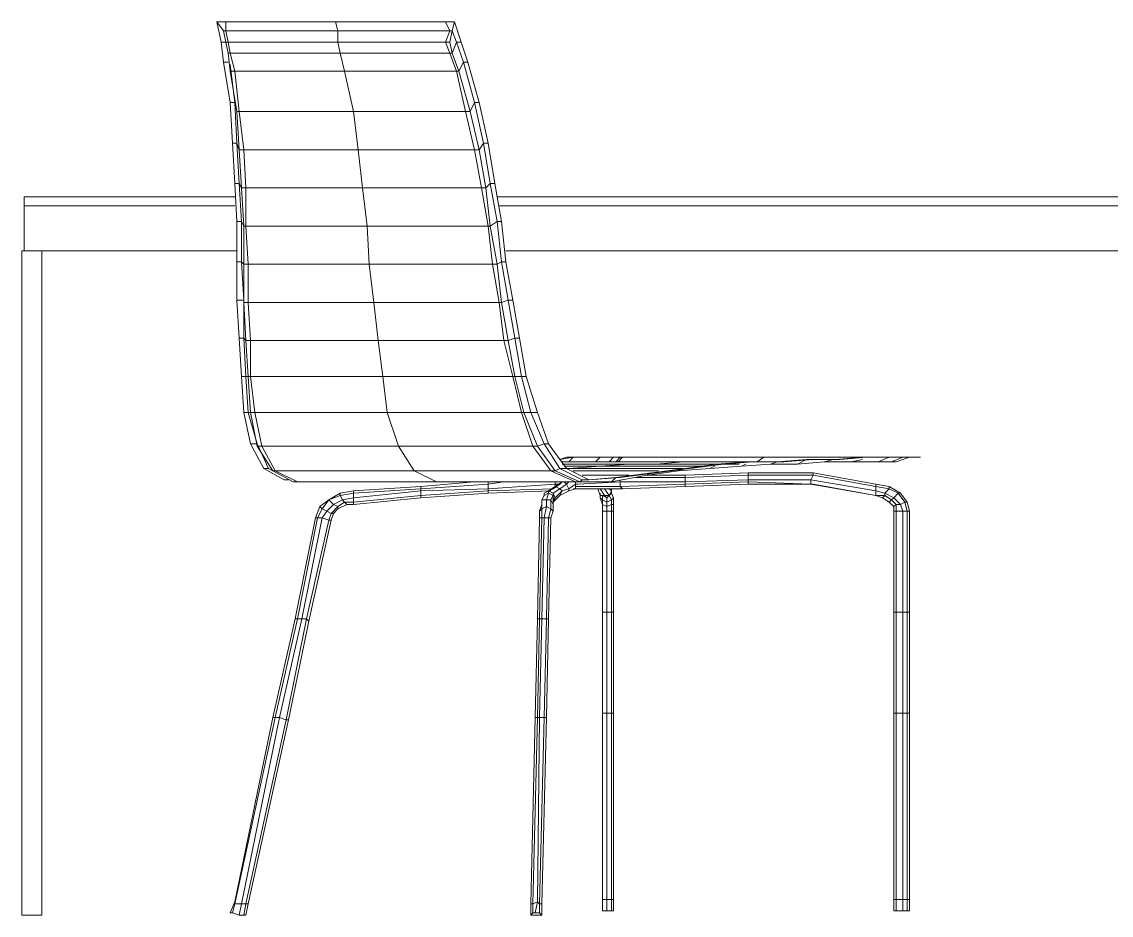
# Model space of a CAD drawing. Header units: inches. Extents: x 4614 to 5518, y -3180 to -2809.
# Drawn here: x 4614.1 to 5066, y -3179.8 to -2809.3 of the extents above; entities that cross this region are included whole.
import ezdxf

# ---------------------------------------------------------------- set-up
doc = ezdxf.new("R2010")
doc.units = ezdxf.units.IN
doc.header["$MEASUREMENT"] = 0

msp = doc.modelspace()

# ---------------------------------------------------------------- linework, layer by layer
at = {"color": 7, "lineweight": 0}
for points in [[(4696.85, -2817.71), (4694.99, -2809.32), (4697.78, -2813.07)], [(4694.99, -2809.32), (4698.71, -2809.32), (4698.71, -2813.07)], [(4698.71, -2809.32), (4744.28, -2809.32), (4745.21, -2813.07)], [(4744.28, -2809.32), (4789.83, -2809.32), (4791.68, -2813.07)], [(4789.83, -2809.32), (4793.54, -2809.32), (4792.61, -2813.07)], [(4793.54, -2809.32), (4796.33, -2817.71), (4794.47, -2817.71)], [(4697.78, -2813.07), (4698.71, -2813.07)], [(4697.78, -2813.07), (4698.71, -2817.71)], [(4698.71, -2813.07), (4745.21, -2813.07)], [(4699.64, -2817.71), (4698.71, -2813.07)], [(4745.21, -2813.07), (4791.68, -2813.07)], [(4745.21, -2817.71), (4745.21, -2813.07)], [(4789.83, -2817.71), (4791.68, -2813.07)], [(4791.68, -2813.07), (4792.61, -2813.07)], [(4791.68, -2817.71), (4792.61, -2813.07)], [(4792.61, -2813.07), (4794.47, -2817.71)], [(4697.78, -2826.1), (4696.85, -2817.71), (4698.71, -2817.71)], [(4700.57, -2822.36), (4699.64, -2822.36), (4698.71, -2817.71)], [(4698.71, -2817.71), (4699.64, -2817.71)], [(4700.57, -2822.36), (4699.64, -2817.71)], [(4699.64, -2817.71), (4745.21, -2817.71)], [(4745.21, -2817.71), (4746.14, -2822.36), (4700.57, -2822.36)], [(4745.21, -2817.71), (4789.83, -2817.71), (4791.68, -2822.36)], [(4791.68, -2817.71), (4789.83, -2817.71)], [(4791.68, -2817.71), (4792.61, -2822.36), (4791.68, -2822.36)], [(4792.61, -2822.36), (4794.47, -2817.71)], [(4794.47, -2817.71), (4797.28, -2826.1)], [(4796.33, -2817.71), (4799.14, -2826.1), (4797.28, -2826.1)], [(4702.42, -2829.82), (4700.57, -2829.82), (4699.64, -2822.36)], [(4702.42, -2829.82), (4700.57, -2822.36)], [(4746.14, -2822.36), (4791.68, -2822.36)], [(4748, -2829.82), (4746.14, -2822.36)], [(4794.47, -2829.82), (4791.68, -2822.36)], [(4795.4, -2829.82), (4792.61, -2822.36)], [(4700.57, -2842.85), (4697.78, -2826.1), (4699.64, -2826.1)], [(4700.57, -2827.03), (4702.42, -2842.85), (4700.57, -2842.85)], [(4795.4, -2829.82), (4797.28, -2826.1)], [(4797.28, -2826.1), (4801.93, -2842.85)], [(4799.14, -2826.1), (4803.79, -2842.85), (4801.93, -2842.85)], [(4704.28, -2846.56), (4703.35, -2846.56), (4700.57, -2829.82)], [(4704.28, -2846.56), (4702.42, -2829.82)], [(4702.42, -2829.82), (4748, -2829.82)], [(4748, -2829.82), (4794.47, -2829.82)], [(4751.71, -2846.56), (4748, -2829.82)], [(4798.21, -2846.56), (4794.47, -2829.82)], [(4794.47, -2829.82), (4795.4, -2829.82)], [(4795.4, -2829.82), (4800.07, -2846.56), (4798.21, -2846.56)], [(4700.57, -2842.85), (4701.49, -2859.6)], [(4703.35, -2859.6), (4702.42, -2842.85)], [(4702.42, -2842.85), (4703.35, -2846.56)], [(4706.14, -2862.38), (4704.28, -2862.38), (4703.35, -2846.56)], [(4706.14, -2862.38), (4704.28, -2846.56)], [(4751.71, -2846.56), (4704.28, -2846.56)], [(4751.71, -2846.56), (4753.57, -2862.38), (4706.14, -2862.38)], [(4751.71, -2846.56), (4798.21, -2846.56)], [(4801.93, -2862.38), (4798.21, -2846.56)], [(4800.07, -2846.56), (4801.93, -2842.85)], [(4800.07, -2846.56), (4803.79, -2862.38), (4801.93, -2862.38)], [(4801.93, -2842.85), (4805.64, -2859.6)], [(4803.79, -2842.85), (4807.5, -2859.6), (4805.64, -2859.6)], [(4702.42, -2876.34), (4701.49, -2859.6), (4703.35, -2859.6)], [(4704.28, -2876.34), (4703.35, -2859.6)], [(4703.35, -2859.6), (4704.28, -2862.38)], [(4803.79, -2862.38), (4805.64, -2859.6)], [(4805.64, -2859.6), (4808.43, -2876.34)], [(4807.5, -2859.6), (4810.29, -2876.34), (4808.43, -2876.34)], [(4707.07, -2878.2), (4705.21, -2878.2), (4704.28, -2862.38)], [(4707.07, -2878.2), (4706.14, -2862.38)], [(4753.57, -2862.38), (4801.93, -2862.38)], [(4755.43, -2878.2), (4753.57, -2862.38)], [(4804.72, -2878.2), (4801.93, -2862.38)], [(4803.79, -2862.38), (4806.57, -2878.2), (4804.72, -2878.2)], [(4703.35, -2892.16), (4702.42, -2876.34), (4704.28, -2876.34)], [(4705.21, -2892.16), (4704.28, -2876.34)], [(4704.28, -2876.34), (4705.21, -2878.2)], [(4706.14, -2894.02), (4705.21, -2878.2)], [(4707.07, -2894.02), (4707.07, -2878.2)], [(4755.43, -2878.2), (4757.29, -2894.02), (4707.07, -2894.02)], [(4755.43, -2878.2), (4707.07, -2878.2)], [(4755.43, -2878.2), (4804.72, -2878.2)], [(4807.5, -2894.02), (4804.72, -2878.2)], [(4806.57, -2878.2), (4808.43, -2876.34)], [(4806.57, -2878.2), (4808.43, -2894.02), (4807.5, -2894.02)], [(4808.43, -2876.34), (4811.22, -2892.16)], [(4810.29, -2876.34), (4813.08, -2892.16), (4811.22, -2892.16)], [(4702.42, -2881.92), (4615.02, -2881.92)], [(4615.02, -2881.92), (4615.02, -2885.66)], [(4615.02, -2885.66), (4615.02, -2881.92), (4702.42, -2881.92)], [(5334.7, -2881.92), (4811.22, -2881.92)], [(5334.7, -2881.92), (4811.22, -2881.92)], [(5334.7, -2881.92), (5334.7, -2885.66), (4812.15, -2885.66)], [(4615.02, -2885.66), (4702.42, -2885.66)], [(4615.02, -2885.66), (4702.42, -2885.66)], [(4615.02, -2885.66), (4615.02, -2904.27)], [(4615.02, -2904.27), (4615.02, -2885.66), (4702.42, -2885.66)], [(4702.42, -2885.66), (4615.02, -2885.66)], [(4812.15, -2885.66), (5334.7, -2885.66)], [(5334.7, -2885.66), (4812.15, -2885.66)], [(5334.7, -2885.66), (4812.15, -2885.66)], [(5334.7, -2885.66), (5334.7, -2904.27), (4814.93, -2904.27)], [(4703.35, -2908.91), (4703.35, -2892.16), (4705.21, -2892.16)], [(4705.21, -2908.91), (4705.21, -2892.16)], [(4706.14, -2894.02), (4705.21, -2892.16)], [(4706.14, -2894.02), (4707.07, -2894.02)], [(4706.14, -2909.84), (4706.14, -2894.02)], [(4708, -2909.84), (4707.07, -2894.02)], [(4757.29, -2894.02), (4807.5, -2894.02)], [(4758.21, -2909.84), (4757.29, -2894.02)], [(4809.36, -2909.84), (4807.5, -2894.02)], [(4808.43, -2894.02), (4811.22, -2892.16)], [(4808.43, -2894.02), (4811.22, -2909.84), (4809.36, -2909.84)], [(4811.22, -2892.16), (4813.08, -2908.91)], [(4813.08, -2892.16), (4814.93, -2908.91), (4813.08, -2908.91)], [(4622.45, -2904.27), (4614.09, -2904.27)], [(4614.09, -2904.27), (4614.09, -3179.76)], [(4622.45, -2904.27), (4622.45, -3179.76), (4614.09, -3179.76)], [(4614.09, -3179.76), (4614.09, -2904.27), (4622.45, -2904.27)], [(4615.02, -2904.27), (4703.35, -2904.27)], [(4615.02, -2904.27), (4703.35, -2904.27)], [(4622.45, -3179.76), (4622.45, -2904.27)], [(4814.93, -2904.27), (5334.7, -2904.27)], [(4703.35, -2924.73), (4703.35, -2908.91), (4705.21, -2908.91)], [(4706.14, -2924.73), (4705.21, -2908.91)], [(4706.14, -2909.84), (4705.21, -2908.91)], [(4706.14, -2909.84), (4708, -2909.84)], [(4706.14, -2925.66), (4706.14, -2909.84)], [(4708, -2925.66), (4708, -2909.84)], [(4758.21, -2909.84), (4708, -2909.84)], [(4758.21, -2909.84), (4809.36, -2909.84)], [(4760.07, -2925.66), (4758.21, -2909.84)], [(4812.15, -2925.66), (4809.36, -2909.84)], [(4811.22, -2909.84), (4813.08, -2908.91)], [(4811.22, -2909.84), (4813.08, -2925.66), (4812.15, -2925.66)], [(4813.08, -2908.91), (4815.86, -2924.73)], [(4814.93, -2908.91), (4817.72, -2924.73), (4815.86, -2924.73)], [(4704.28, -2940.55), (4703.35, -2924.73), (4706.14, -2924.73)], [(4706.14, -2940.55), (4706.14, -2924.73)], [(4706.14, -2925.66), (4706.14, -2924.73)], [(4706.14, -2925.66), (4708, -2925.66)], [(4707.07, -2941.48), (4706.14, -2925.66)], [(4708, -2925.66), (4760.07, -2925.66), (4761.93, -2941.48)], [(4708.93, -2941.48), (4708, -2925.66)], [(4760.07, -2925.66), (4812.15, -2925.66)], [(4814, -2941.48), (4812.15, -2925.66)], [(4813.08, -2925.66), (4815.86, -2924.73)], [(4815.86, -2941.48), (4813.08, -2925.66)], [(4815.86, -2924.73), (4818.65, -2940.55)], [(4817.72, -2924.73), (4820.51, -2940.55), (4818.65, -2940.55)], [(4705.21, -2956.37), (4704.28, -2940.55), (4706.14, -2940.55)], [(4707.07, -2956.37), (4706.14, -2940.55)], [(4707.07, -2941.48), (4706.14, -2940.55)], [(4708, -2956.37), (4707.07, -2941.48), (4708.93, -2941.48)], [(4708.93, -2941.48), (4761.93, -2941.48)], [(4708.93, -2956.37), (4708.93, -2941.48)], [(4763.79, -2956.37), (4761.93, -2941.48)], [(4814, -2941.48), (4761.93, -2941.48)], [(4814, -2941.48), (4815.86, -2941.48)], [(4817.72, -2956.37), (4814, -2941.48)], [(4815.86, -2941.48), (4818.65, -2940.55)], [(4818.65, -2956.37), (4815.86, -2941.48)], [(4818.65, -2940.55), (4821.44, -2956.37)], [(4820.51, -2940.55), (4823.29, -2956.37), (4821.44, -2956.37)], [(4706.14, -2971.26), (4705.21, -2956.37), (4707.07, -2956.37)], [(4708, -2971.26), (4707.07, -2956.37)], [(4707.07, -2956.37), (4708, -2956.37)], [(4708.93, -2971.26), (4708, -2956.37), (4708.93, -2956.37)], [(4708.93, -2956.37), (4763.79, -2956.37)], [(4710.78, -2971.26), (4708.93, -2956.37)], [(4765.65, -2971.26), (4763.79, -2956.37)], [(4817.72, -2956.37), (4763.79, -2956.37)], [(4817.72, -2956.37), (4818.65, -2956.37)], [(4821.44, -2971.26), (4817.72, -2956.37)], [(4822.37, -2971.26), (4818.65, -2956.37)], [(4818.65, -2956.37), (4821.44, -2956.37)], [(4821.44, -2956.37), (4825.18, -2971.26)], [(4823.29, -2956.37), (4827.97, -2971.26), (4825.18, -2971.26)], [(4708.93, -2984.29), (4706.14, -2971.26), (4708, -2971.26)], [(4708, -2971.26), (4711.74, -2984.29), (4708.93, -2984.29)], [(4708, -2971.26), (4708.93, -2971.26)], [(4711.74, -2985.22), (4708.93, -2971.26), (4710.78, -2971.26)], [(4770.32, -2985.22), (4713.6, -2985.22), (4710.78, -2971.26)], [(4710.78, -2971.26), (4765.65, -2971.26)], [(4770.32, -2985.22), (4765.65, -2971.26)], [(4821.44, -2971.26), (4765.65, -2971.26)], [(4821.44, -2971.26), (4822.37, -2971.26)], [(4826.11, -2985.22), (4821.44, -2971.26)], [(4827.97, -2985.22), (4822.37, -2971.26)], [(4822.37, -2971.26), (4825.18, -2971.26)], [(4825.18, -2971.26), (4830.75, -2984.29)], [(4827.97, -2971.26), (4832.61, -2984.29), (4830.75, -2984.29)], [(4708.93, -2984.29), (4714.53, -2994.54)], [(4711.74, -2984.29), (4716.39, -2994.54), (4714.53, -2994.54)], [(4711.74, -2984.29), (4711.74, -2985.22)], [(4711.74, -2985.22), (4718.24, -2995.47)], [(4711.74, -2985.22), (4713.6, -2985.22)], [(4776.82, -2995.47), (4719.17, -2995.47), (4713.6, -2985.22)], [(4776.82, -2995.47), (4770.32, -2985.22)], [(4826.11, -2985.22), (4770.32, -2985.22)], [(4826.11, -2985.22), (4827.97, -2985.22)], [(4833.54, -2995.47), (4826.11, -2985.22)], [(4827.97, -2985.22), (4830.75, -2984.29)], [(4835.4, -2995.47), (4827.97, -2985.22)], [(4830.75, -2984.29), (4837.26, -2994.54)], [(4832.61, -2984.29), (4840.04, -2994.54), (4837.26, -2994.54)], [(4840.04, -2989.9), (4837.26, -2990.83)], [(4842.83, -2989.9), (4837.26, -2990.83)], [(4851.19, -2989.9), (4840.04, -2989.9)], [(4842.83, -2989.9), (4840.04, -2989.9)], [(4840.97, -2991.75), (4842.83, -2989.9)], [(4854, -2989.9), (4842.83, -2989.9)], [(4854, -2989.9), (4851.19, -2989.9)], [(4854, -2989.9), (4851.19, -2989.9)], [(4852.12, -2991.75), (4854, -2989.9)], [(4859.58, -2989.9), (4854, -2989.9)], [(4859.58, -2989.9), (4854, -2989.9)], [(4862.36, -2989.9), (4860.51, -2991.75), (4857.72, -2991.75)], [(4857.72, -2991.75), (4859.58, -2989.9)], [(4862.36, -2989.9), (4859.58, -2989.9)], [(4862.36, -2989.9), (4859.58, -2989.9)], [(4863.29, -2989.9), (4861.44, -2991.75), (4860.51, -2991.75)], [(4921.87, -2989.9), (4919.08, -2991.75), (4861.44, -2991.75)], [(4863.29, -2989.9), (4862.36, -2989.9)], [(4863.29, -2989.9), (4862.36, -2989.9)], [(4921.87, -2989.9), (4863.29, -2989.9)], [(4921.87, -2989.9), (4863.29, -2989.9)], [(4980.45, -2989.9), (4921.87, -2989.9)], [(4980.45, -2989.9), (4921.87, -2989.9)], [(4939.55, -2990.83), (4927.44, -2991.75)], [(4939.55, -2990.83), (4942.33, -2990.83), (4930.23, -2991.75)], [(4935.8, -2992.68), (4939.55, -2990.83)], [(4951.62, -2990.83), (4939.55, -2990.83)], [(4951.62, -2990.83), (4953.48, -2990.83), (4942.33, -2990.83)], [(4946.98, -2991.75), (4950.69, -2990.83)], [(4962.77, -2989.9), (4951.62, -2990.83)], [(4962.77, -2989.9), (4964.63, -2989.9), (4953.48, -2990.83)], [(4958.13, -2991.75), (4962.77, -2990.83)], [(4962.77, -2989.9), (4973.95, -2989.9), (4969.3, -2991.75)], [(4973.95, -2989.9), (4975.8, -2989.9), (4964.63, -2989.9)], [(4975.8, -2989.9), (4979.52, -2989.9), (4974.87, -2991.75)], [(4979.52, -2989.9), (4981.38, -2989.9), (4975.8, -2989.9)], [(4976.73, -2991.75), (4982.31, -2989.9)], [(4982.31, -2989.9), (4979.52, -2989.9)], [(4986.95, -2989.9), (4982.31, -2989.9), (4980.45, -2989.9)], [(4982.31, -2989.9), (4980.45, -2989.9)], [(4982.31, -2989.9), (4986.95, -2989.9), (4981.38, -2989.9)], [(4986.95, -2989.9), (4983.23, -2989.9), (4982.31, -2989.9)], [(4982.31, -2989.9), (4983.23, -2989.9)], [(4983.23, -2989.9), (4982.31, -2989.9)], [(4714.53, -2994.54), (4722.89, -2999.19)], [(4716.39, -2994.54), (4718.24, -2995.47)], [(4728.46, -3000.11), (4726.6, -3000.11), (4718.24, -2995.47)], [(4718.24, -2995.47), (4719.17, -2995.47)], [(4728.46, -3000.11), (4719.17, -2995.47)], [(4776.82, -2995.47), (4786.11, -3000.11), (4728.46, -3000.11)], [(4776.82, -2995.47), (4833.54, -2995.47), (4843.76, -3000.11)], [(4833.54, -2995.47), (4835.4, -2995.47)], [(4835.4, -2995.47), (4837.26, -2994.54)], [(4835.4, -2995.47), (4845.62, -3000.11), (4843.76, -3000.11)], [(4837.26, -2994.54), (4846.54, -2999.19)], [(4838.18, -2991.75), (4842.83, -2991.75), (4899.55, -2991.75)], [(4888.4, -2991.75), (4838.18, -2991.75)], [(4840.97, -2991.75), (4838.18, -2991.75)], [(4877.23, -2992.68), (4838.18, -2992.68)], [(4877.23, -2992.68), (4866.08, -2992.68), (4839.11, -2992.68)], [(4839.11, -2993.61), (4854, -2993.61)], [(4840.97, -2994.54), (4840.04, -2994.54), (4840.97, -2994.54), (4840.97, -2994.54)], [(4840.04, -2994.54), (4849.33, -2999.19), (4846.54, -2999.19)], [(4852.12, -2991.75), (4840.97, -2991.75)], [(4842.83, -2991.75), (4840.97, -2991.75)], [(4840.97, -2994.54), (4854, -2993.61)], [(4888.4, -2994.54), (4840.97, -2994.54)], [(4842.83, -2991.75), (4854, -2991.75), (4910.72, -2991.75)], [(4878.16, -2995.47), (4842.83, -2995.47)], [(4854, -2991.75), (4852.12, -2991.75)], [(4859.58, -2991.75), (4854, -2991.75), (4852.12, -2991.75)], [(4916.3, -2991.75), (4859.58, -2991.75), (4854, -2991.75)], [(4916.3, -2991.75), (4910.72, -2991.75), (4854, -2991.75)], [(4854, -2993.61), (4866.08, -2992.68)], [(4897.69, -2993.61), (4854, -2993.61)], [(4860.51, -2991.75), (4857.72, -2991.75), (4859.58, -2991.75)], [(4857.72, -2991.75), (4859.58, -2991.75)], [(4860.51, -2991.75), (4861.44, -2991.75), (4859.58, -2991.75)], [(4919.08, -2991.75), (4861.44, -2991.75), (4859.58, -2991.75)], [(4919.08, -2991.75), (4916.3, -2991.75), (4859.58, -2991.75)], [(4906.05, -2992.68), (4866.08, -2992.68)], [(4873.51, -2997.33), (4886.54, -2995.47)], [(4889.33, -2994.54), (4875.37, -2996.4)], [(4877.23, -2992.68), (4888.4, -2991.75)], [(4877.23, -2992.68), (4911.65, -2992.68)], [(4889.33, -2994.54), (4891.19, -2994.54), (4877.23, -2996.4)], [(4886.54, -2995.47), (4888.4, -2994.54)], [(4886.54, -2995.47), (4899.55, -2994.54)], [(4888.4, -2991.75), (4899.55, -2991.75)], [(4888.4, -2991.75), (4915.37, -2991.75)], [(4902.34, -2992.68), (4889.33, -2994.54)], [(4902.34, -2992.68), (4905.12, -2992.68), (4891.19, -2994.54)], [(4899.55, -2991.75), (4910.72, -2991.75)], [(4899.55, -2991.75), (4918.15, -2991.75)], [(4899.55, -2994.54), (4901.41, -2993.61)], [(4899.55, -2994.54), (4912.58, -2993.61)], [(4915.37, -2991.75), (4902.34, -2992.68)], [(4915.37, -2991.75), (4917.23, -2991.75), (4905.12, -2992.68)], [(4919.08, -2991.75), (4910.72, -2991.75)], [(4919.08, -2991.75), (4910.72, -2991.75)], [(4919.08, -2991.75), (4916.3, -2991.75), (4910.72, -2991.75)], [(4912.58, -2993.61), (4914.44, -2992.68)], [(4912.58, -2993.61), (4924.66, -2992.68)], [(4927.44, -2991.75), (4915.37, -2991.75)], [(4916.3, -2991.75), (4919.08, -2991.75), (4916.3, -2991.75), (4916.3, -2991.75)], [(4927.44, -2991.75), (4930.23, -2991.75), (4917.23, -2991.75)], [(4919.08, -2991.75), (4919.11, -2991.75)], [(4919.08, -2991.75), (4919.11, -2991.75)], [(4924.66, -2992.68), (4927.44, -2991.75)], [(4924.66, -2992.68), (4935.8, -2992.68)], [(4935.8, -2992.68), (4946.98, -2991.75)], [(4946.98, -2991.75), (4958.13, -2991.75)], [(4958.13, -2991.75), (4969.3, -2991.75)], [(4969.3, -2991.75), (4974.87, -2991.75)], [(4974.87, -2991.75), (4969.3, -2991.75)], [(4974.87, -2991.75), (4976.73, -2991.75)], [(4976.73, -2991.75), (4974.87, -2991.75)], [(4722.89, -2999.19), (4724.75, -2999.19)], [(4801.93, -3000.11), (4779.61, -3002)], [(4786.11, -3000.11), (4843.76, -3000.11)], [(4807.5, -3001.04), (4807.5, -3000.11)], [(4814, -3000.11), (4807.5, -3001.04)], [(4835.4, -3001.04), (4835.4, -3000.11)], [(4835.4, -3002), (4838.18, -3000.11)], [(4838.18, -3000.11), (4837.26, -3001.04)], [(4838.18, -3000.11), (4837.26, -3001.04)], [(4840.04, -3001.04), (4839.11, -3000.11)], [(4840.04, -3001.04), (4840.97, -3000.11)], [(4843.76, -3001.04), (4843.76, -3000.11)], [(4862.36, -3000.11), (4844.69, -3001.04)], [(4845.62, -3000.11), (4846.54, -2999.19)], [(4845.62, -3000.11), (4858.65, -3000.11)], [(4866.08, -2997.33), (4846.54, -2997.33)], [(4860.51, -2998.26), (4862.36, -2998.26), (4849.33, -2999.19)], [(4860.51, -2998.26), (4849.33, -2999.19)], [(4858.65, -3000.11), (4873.51, -2997.33)], [(4858.65, -3000.11), (4860.51, -2998.26)], [(4875.37, -2996.4), (4860.51, -2998.26)], [(4875.37, -2996.4), (4877.23, -2996.4), (4862.36, -2998.26)], [(4862.36, -3000.11), (4862.36, -2999.19)], [(4862.36, -3002), (4862.36, -3000.11)], [(4889.33, -3000.11), (4862.36, -3000.11)], [(4889.33, -2998.26), (4868.87, -2998.26)], [(4873.51, -2997.33), (4874.44, -2996.4)], [(4889.33, -2997.33), (4873.51, -2997.33)], [(4915.37, -2996.4), (4889.33, -2997.33)], [(4889.33, -2998.26), (4889.33, -2997.33)], [(4915.37, -2997.33), (4889.33, -2998.26)], [(4889.33, -3000.11), (4889.33, -2998.26)], [(4915.37, -2999.19), (4889.33, -3000.11)], [(4889.33, -3001.04), (4889.33, -3000.11)], [(4915.37, -3000.11), (4889.33, -3001.04)], [(4915.37, -3000.11), (4915.37, -3001.04), (4889.33, -3002)], [(4915.37, -2997.33), (4915.37, -2996.4)], [(4942.33, -2996.4), (4915.37, -2996.4)], [(4915.37, -2999.19), (4915.37, -2997.33)], [(4942.33, -2997.33), (4915.37, -2997.33)], [(4915.37, -3000.11), (4915.37, -2999.19)], [(4941.41, -2999.19), (4915.37, -2999.19)], [(4941.41, -3001.04), (4915.37, -3000.11)], [(4941.41, -2999.19), (4942.33, -2997.33)], [(4941.41, -3001.04), (4941.41, -2999.19)], [(4968.37, -3003.86), (4941.41, -2999.19)], [(4942.33, -2997.33), (4942.33, -2996.4)], [(4968.37, -3001.04), (4942.33, -2996.4)], [(4968.37, -3002), (4942.33, -2997.33)], [(4746.14, -3004.79), (4741.49, -3007.57)], [(4751.71, -3003.86), (4746.14, -3004.79)], [(4746.14, -3005.72), (4746.14, -3004.79)], [(4751.71, -3004.79), (4746.14, -3005.72)], [(4779.61, -3002), (4751.71, -3003.86)], [(4779.61, -3002.93), (4751.71, -3004.79)], [(4751.71, -3004.79), (4751.71, -3003.86)], [(4779.61, -3003.86), (4751.71, -3006.64)], [(4751.71, -3006.64), (4751.71, -3004.79)], [(4807.5, -3001.04), (4779.61, -3002.93)], [(4779.61, -3002.93), (4779.61, -3002)], [(4779.61, -3003.86), (4779.61, -3002.93)], [(4807.5, -3002.93), (4779.61, -3003.86)], [(4779.61, -3005.72), (4779.61, -3003.86)], [(4807.5, -3003.86), (4779.61, -3005.72)], [(4807.5, -3003.86), (4807.5, -3004.79), (4779.61, -3006.64)], [(4807.5, -3002.93), (4807.5, -3001.04)], [(4835.4, -3001.04), (4807.5, -3002.93)], [(4807.5, -3003.86), (4807.5, -3002.93)], [(4834.47, -3002.93), (4807.5, -3003.86)], [(4807.5, -3004.79), (4833.54, -3003.86)], [(4834.47, -3002.93), (4830.75, -3004.79)], [(4832.61, -3003.86), (4830.75, -3004.79)], [(4832.61, -3004.79), (4830.75, -3005.72)], [(4830.75, -3004.79), (4830.75, -3005.72)], [(4831.68, -3007.57), (4832.61, -3004.79)], [(4832.61, -3003.86), (4835.4, -3002)], [(4832.61, -3004.79), (4832.61, -3003.86)], [(4834.47, -3004.79), (4832.61, -3003.86)], [(4834.47, -3005.72), (4832.61, -3004.79)], [(4837.26, -3001.04), (4834.47, -3002.93)], [(4835.4, -3002), (4834.47, -3002.93)], [(4834.47, -3004.79), (4837.26, -3002.93)], [(4834.47, -3005.72), (4834.47, -3004.79)], [(4835.4, -3006.64), (4834.47, -3004.79)], [(4835.4, -3002), (4835.4, -3001.04)], [(4837.26, -3001.04), (4835.4, -3001.04)], [(4837.26, -3002.93), (4835.4, -3002)], [(4835.4, -3006.64), (4838.18, -3003.86)], [(4837.26, -3002.93), (4840.04, -3001.04)], [(4838.18, -3003.86), (4837.26, -3002.93)], [(4837.26, -3005.72), (4838.18, -3003.86)], [(4837.26, -3005.72), (4840.97, -3003.86)], [(4838.18, -3003.86), (4840.97, -3002.93)], [(4840.97, -3002.93), (4840.04, -3001.04)], [(4840.97, -3002.93), (4843.76, -3001.04)], [(4840.97, -3003.86), (4840.97, -3002.93)], [(4840.97, -3003.86), (4843.76, -3002.93)], [(4862.36, -3002), (4863.29, -3002.93), (4842.83, -3002.93)], [(4843.76, -3002.93), (4843.76, -3001.04)], [(4843.76, -3001.04), (4844.69, -3001.04)], [(4862.36, -3002), (4843.76, -3002)], [(4843.76, -3002.93), (4843.76, -3002)], [(4853.05, -3002.93), (4854, -3005.72)], [(4854, -3002.93), (4855.86, -3005.72), (4854, -3005.72)], [(4854, -3004.79), (4854, -3006.64)], [(4855.86, -3002.93), (4857.72, -3005.72)], [(4858.65, -3003.86), (4857.72, -3002.93)], [(4857.72, -3002.93), (4858.65, -3003.86)], [(4858.65, -3002.93), (4857.72, -3002.93)], [(4857.72, -3005.72), (4858.65, -3003.86)], [(4857.72, -3005.72), (4858.65, -3004.79)], [(4858.65, -3004.79), (4858.65, -3002.93)], [(4858.65, -3003.86), (4858.65, -3004.79)], [(4859.58, -3006.64), (4858.65, -3004.79)], [(4889.33, -3001.04), (4862.36, -3002)], [(4889.33, -3001.04), (4889.33, -3002), (4863.29, -3002.93)], [(4941.41, -3001.04), (4942.33, -3001.04), (4915.37, -3001.04)], [(4968.37, -3005.72), (4941.41, -3001.04)], [(4942.33, -3001.04), (4968.37, -3005.72)], [(4968.37, -3002), (4968.37, -3001.04)], [(4973.95, -3002), (4968.37, -3001.04)], [(4968.37, -3003.86), (4968.37, -3002)], [(4973.95, -3002.93), (4968.37, -3002)], [(4968.37, -3005.72), (4968.37, -3003.86)], [(4972.09, -3004.79), (4968.37, -3003.86)], [(4972.09, -3004.79), (4973.95, -3002.93)], [(4972.09, -3005.72), (4972.09, -3004.79)], [(4975.8, -3006.64), (4972.09, -3004.79)], [(4973.95, -3002.93), (4973.95, -3002)], [(4978.59, -3004.79), (4973.95, -3002)], [(4977.66, -3004.79), (4973.95, -3002.93)], [(4975.8, -3006.64), (4977.66, -3004.79)], [(4977.66, -3004.79), (4978.59, -3004.79)], [(4980.45, -3008.5), (4977.66, -3004.79)], [(4981.38, -3008.5), (4978.59, -3004.79)], [(4741.49, -3007.57), (4737.75, -3010.36)], [(4741.49, -3007.57), (4738.68, -3011.29)], [(4743.35, -3009.43), (4740.57, -3012.22)], [(4746.14, -3005.72), (4741.49, -3007.57)], [(4743.35, -3009.43), (4741.49, -3007.57)], [(4741.49, -3007.57), (4741.52, -3007.57)], [(4747.07, -3007.57), (4743.35, -3009.43)], [(4745.21, -3010.36), (4743.35, -3009.43)], [(4748, -3008.5), (4745.21, -3010.36)], [(4745.21, -3011.29), (4748.93, -3009.43)], [(4747.07, -3007.57), (4746.14, -3005.72)], [(4751.71, -3006.64), (4747.07, -3007.57)], [(4748, -3008.5), (4747.07, -3007.57)], [(4748.93, -3009.43), (4748, -3008.5)], [(4751.71, -3008.5), (4748, -3008.5)], [(4748.93, -3009.43), (4751.71, -3009.43)], [(4779.61, -3005.72), (4751.71, -3008.5)], [(4779.61, -3005.72), (4779.61, -3006.64), (4751.71, -3009.43)], [(4751.71, -3008.5), (4751.71, -3006.64)], [(4751.71, -3009.43), (4751.71, -3008.5)], [(4829.82, -3009.43), (4828.9, -3012.22)], [(4830.75, -3005.72), (4829.82, -3007.57)], [(4829.82, -3007.57), (4830.75, -3005.72)], [(4829.82, -3007.57), (4829.82, -3009.43)], [(4829.82, -3011.29), (4829.82, -3007.57)], [(4831.68, -3007.57), (4829.82, -3007.57)], [(4829.82, -3007.57), (4829.82, -3009.43)], [(4831.68, -3010.36), (4831.68, -3007.57)], [(4833.54, -3007.57), (4831.68, -3007.57)], [(4833.54, -3007.57), (4834.47, -3005.72)], [(4833.54, -3011.29), (4833.54, -3007.57)], [(4834.47, -3009.43), (4833.54, -3007.57)], [(4834.47, -3007.57), (4834.47, -3005.72)], [(4834.47, -3008.5), (4837.26, -3005.72)], [(4834.47, -3007.57), (4835.4, -3006.64)], [(4834.47, -3008.5), (4835.4, -3006.64)], [(4834.47, -3009.43), (4834.47, -3007.57)], [(4834.47, -3012.22), (4834.47, -3009.43)], [(4854, -3005.72), (4854.93, -3005.72)], [(4854.93, -3005.72), (4854.93, -3007.57), (4854, -3006.64)], [(4854, -3006.64), (4854.93, -3009.43)], [(4855.86, -3005.72), (4856.79, -3006.64), (4854.93, -3005.72)], [(4856.79, -3006.64), (4856.79, -3008.5), (4854.93, -3007.57)], [(4854.93, -3007.57), (4854.93, -3009.43)], [(4856.79, -3008.5), (4856.79, -3010.36), (4854.93, -3009.43)], [(4854.93, -3012.22), (4854.93, -3009.43)], [(4854.93, -3009.43), (4854.93, -3012.22)], [(4855.86, -3005.72), (4857.72, -3005.72)], [(4856.79, -3006.64), (4857.72, -3005.72)], [(4857.72, -3005.72), (4858.65, -3007.57), (4856.79, -3008.5)], [(4858.65, -3007.57), (4858.65, -3009.43), (4856.79, -3010.36)], [(4857.72, -3005.72), (4857.75, -3005.72)], [(4858.65, -3007.57), (4859.58, -3006.64)], [(4859.58, -3006.64), (4859.58, -3009.43), (4858.65, -3009.43)], [(4858.65, -3012.22), (4858.65, -3009.43)], [(4859.58, -3012.22), (4859.58, -3009.43)], [(4968.37, -3005.72), (4968.4, -3005.72)], [(4972.09, -3005.72), (4968.37, -3005.72)], [(4972.09, -3005.72), (4971.16, -3006.64), (4968.37, -3005.72)], [(4974.87, -3007.57), (4973.95, -3008.5), (4971.16, -3006.64)], [(4974.87, -3007.57), (4972.09, -3005.72)], [(4976.73, -3009.43), (4975.8, -3010.36), (4973.95, -3008.5)], [(4974.87, -3007.57), (4975.8, -3006.64)], [(4976.73, -3009.43), (4974.87, -3007.57)], [(4978.59, -3009.43), (4975.8, -3006.64)], [(4976.73, -3009.43), (4978.59, -3009.43)], [(4976.73, -3012.22), (4976.73, -3009.43)], [(4978.59, -3009.43), (4980.45, -3008.5)], [(4979.52, -3012.22), (4978.59, -3009.43)], [(4980.45, -3008.5), (4981.38, -3008.5)], [(4981.38, -3012.22), (4980.45, -3008.5)], [(4982.31, -3012.22), (4981.38, -3008.5)], [(4737.75, -3010.36), (4735.89, -3015)], [(4738.68, -3011.29), (4736.82, -3015)], [(4738.68, -3011.29), (4737.75, -3010.36)], [(4738.68, -3011.29), (4740.57, -3012.22), (4738.68, -3015)], [(4740.57, -3012.22), (4742.42, -3013.15), (4741.49, -3015.93)], [(4745.21, -3010.36), (4742.42, -3013.15)], [(4743.35, -3013.15), (4742.42, -3013.15)], [(4742.42, -3015.93), (4743.35, -3013.15)], [(4743.35, -3013.15), (4745.21, -3011.29)], [(4745.21, -3011.29), (4745.21, -3010.36)], [(4829.82, -3011.29), (4828.9, -3012.22)], [(4828.9, -3012.22), (4828.9, -3015)], [(4831.68, -3010.36), (4829.82, -3011.29)], [(4829.82, -3015), (4829.82, -3011.29)], [(4830.75, -3015), (4831.68, -3010.36)], [(4833.54, -3011.29), (4831.68, -3010.36)], [(4832.61, -3015), (4833.54, -3011.29)], [(4834.47, -3012.22), (4833.54, -3011.29)], [(4833.54, -3015), (4834.47, -3012.22)], [(4856.79, -3012.22), (4854.93, -3012.22)], [(4854.93, -3054.1), (4854.93, -3012.22)], [(4854.93, -3054.1), (4854.93, -3012.22)], [(4856.79, -3012.22), (4856.79, -3010.36)], [(4856.79, -3054.1), (4856.79, -3012.22)], [(4858.65, -3012.22), (4856.79, -3012.22)], [(4859.58, -3012.22), (4858.65, -3012.22)], [(4858.65, -3054.1), (4858.65, -3012.22)], [(4859.58, -3054.1), (4859.58, -3012.22)], [(4976.73, -3012.22), (4975.8, -3012.22), (4975.8, -3010.36)], [(4975.8, -3012.22), (4975.8, -3054.1)], [(4976.73, -3012.22), (4979.52, -3012.22)], [(4976.73, -3054.1), (4976.73, -3012.22)], [(4979.52, -3012.22), (4981.38, -3012.22)], [(4979.52, -3054.1), (4979.52, -3012.22)], [(4981.38, -3012.22), (4982.31, -3012.22)], [(4981.38, -3054.1), (4981.38, -3012.22)], [(4982.31, -3054.1), (4982.31, -3012.22)], [(4735.89, -3015), (4727.53, -3056.89)], [(4736.82, -3015), (4728.46, -3056.89)], [(4738.68, -3015), (4730.32, -3056.89)], [(4741.49, -3015.93), (4732.18, -3056.89)], [(4733.11, -3057.82), (4742.42, -3015.93)], [(4736.82, -3015), (4735.89, -3015)], [(4738.68, -3015), (4736.82, -3015)], [(4741.49, -3015.93), (4738.68, -3015)], [(4742.42, -3015.93), (4741.49, -3015.93)], [(4828.9, -3015), (4827.97, -3056.89)], [(4829.82, -3015), (4828.9, -3015)], [(4828.9, -3056.89), (4829.82, -3015)], [(4830.75, -3015), (4829.82, -3015)], [(4829.82, -3056.89), (4830.75, -3015)], [(4832.61, -3015), (4830.75, -3015)], [(4831.68, -3056.89), (4832.61, -3015)], [(4833.54, -3015), (4832.61, -3015)], [(4832.61, -3056.89), (4833.54, -3015)], [(4856.79, -3054.1), (4854.93, -3054.1)], [(4854.93, -3095.99), (4854.93, -3054.1)], [(4854.93, -3095.99), (4854.93, -3054.1)], [(4856.79, -3095.99), (4856.79, -3054.1)], [(4858.65, -3054.1), (4856.79, -3054.1)], [(4859.58, -3054.1), (4858.65, -3054.1)], [(4858.65, -3095.99), (4858.65, -3054.1)], [(4859.58, -3095.99), (4859.58, -3054.1)], [(4975.8, -3054.1), (4976.73, -3054.1), (4976.73, -3095.99)], [(4975.8, -3054.1), (4975.8, -3095.99)], [(4976.73, -3054.1), (4979.52, -3054.1)], [(4979.52, -3095.99), (4979.52, -3054.1)], [(4979.52, -3054.1), (4981.38, -3054.1), (4981.38, -3095.99)], [(4981.38, -3054.1), (4982.31, -3054.1), (4982.31, -3095.99)], [(4727.53, -3056.89), (4718.24, -3097.85)], [(4728.46, -3056.89), (4719.17, -3097.85)], [(4730.32, -3056.89), (4721.03, -3097.85)], [(4732.18, -3056.89), (4723.82, -3098.78)], [(4724.75, -3098.78), (4733.11, -3057.82)], [(4728.46, -3056.89), (4727.53, -3056.89)], [(4730.32, -3056.89), (4728.46, -3056.89)], [(4732.18, -3056.89), (4730.32, -3056.89)], [(4733.11, -3057.82), (4732.18, -3056.89)], [(4827.97, -3056.89), (4827.04, -3097.85)], [(4828.9, -3056.89), (4827.97, -3056.89)], [(4827.97, -3097.85), (4828.9, -3056.89)], [(4829.82, -3056.89), (4828.9, -3056.89)], [(4828.9, -3097.85), (4829.82, -3056.89)], [(4831.68, -3056.89), (4829.82, -3056.89)], [(4830.75, -3097.85), (4831.68, -3056.89)], [(4832.61, -3056.89), (4831.68, -3056.89)], [(4831.68, -3097.85), (4832.61, -3056.89)], [(4719.17, -3097.85), (4702.42, -3175.09)], [(4718.24, -3097.85), (4702.42, -3174.16)], [(4721.03, -3097.85), (4705.21, -3175.09)], [(4723.82, -3098.78), (4707.07, -3175.09)], [(4708, -3175.09), (4724.75, -3098.78)], [(4719.17, -3097.85), (4718.24, -3097.85)], [(4721.03, -3097.85), (4719.17, -3097.85)], [(4723.82, -3098.78), (4721.03, -3097.85)], [(4724.75, -3098.78), (4723.82, -3098.78)], [(4827.04, -3097.85), (4825.18, -3175.09)], [(4826.11, -3175.09), (4827.97, -3097.85)], [(4827.97, -3097.85), (4827.04, -3097.85)], [(4828.9, -3097.85), (4827.97, -3097.85)], [(4827.97, -3174.16), (4828.9, -3097.85)], [(4830.75, -3097.85), (4828.9, -3097.85)], [(4828.9, -3175.09), (4830.75, -3097.85)], [(4829.82, -3175.09), (4831.68, -3097.85)], [(4831.68, -3097.85), (4830.75, -3097.85)], [(4856.79, -3095.99), (4854.93, -3095.99)], [(4854.93, -3173.23), (4854.93, -3095.99)], [(4854.93, -3173.23), (4854.93, -3095.99)], [(4856.79, -3173.23), (4856.79, -3095.99)], [(4858.65, -3095.99), (4856.79, -3095.99)], [(4859.58, -3095.99), (4858.65, -3095.99)], [(4858.65, -3173.23), (4858.65, -3095.99)], [(4859.58, -3173.23), (4859.58, -3095.99)], [(4975.8, -3095.99), (4976.73, -3095.99), (4976.73, -3173.23)], [(4975.8, -3095.99), (4975.8, -3173.23)], [(4976.73, -3095.99), (4979.52, -3095.99), (4979.52, -3173.23)], [(4979.52, -3095.99), (4981.38, -3095.99), (4981.38, -3173.23)], [(4981.38, -3095.99), (4982.31, -3095.99), (4982.31, -3173.23)], [(4701.49, -3178.83), (4700.57, -3178.83), (4702.42, -3174.16)], [(4704.28, -3179.76), (4701.49, -3178.83), (4702.42, -3175.09)], [(4702.42, -3175.09), (4702.42, -3174.16)], [(4702.42, -3175.09), (4705.21, -3175.09), (4704.28, -3179.76)], [(4705.21, -3175.09), (4707.07, -3175.09), (4706.14, -3179.76)], [(4708, -3175.09), (4707.07, -3175.09)], [(4707.07, -3179.76), (4708, -3175.09)], [(4826.11, -3179.76), (4825.18, -3179.76), (4825.18, -3175.09)], [(4826.11, -3175.09), (4825.18, -3175.09)], [(4826.11, -3175.09), (4826.11, -3178.83), (4825.18, -3179.76)], [(4827.97, -3174.16), (4826.11, -3175.09)], [(4827.97, -3174.16), (4827.04, -3178.83), (4826.11, -3178.83)], [(4828.9, -3175.09), (4827.97, -3174.16)], [(4828.9, -3178.83), (4828.9, -3175.09)], [(4829.82, -3175.09), (4828.9, -3175.09)], [(4829.82, -3179.76), (4829.82, -3175.09)], [(4856.79, -3173.23), (4856.79, -3177.9), (4854.93, -3177.9)], [(4856.79, -3173.23), (4854.93, -3173.23)], [(4854.93, -3173.23), (4854.93, -3177.9)], [(4854.93, -3177.9), (4854.93, -3173.23)], [(4858.65, -3173.23), (4858.65, -3177.9), (4856.79, -3177.9)], [(4858.65, -3173.23), (4856.79, -3173.23)], [(4859.58, -3173.23), (4859.58, -3177.9), (4858.65, -3177.9)], [(4859.58, -3173.23), (4858.65, -3173.23)], [(4975.8, -3173.23), (4976.73, -3173.23), (4976.73, -3177.9)], [(4976.73, -3177.9), (4975.8, -3177.9), (4975.8, -3173.23)], [(4976.73, -3173.23), (4979.52, -3173.23), (4979.52, -3177.9)], [(4979.52, -3173.23), (4981.38, -3173.23), (4981.38, -3177.9)], [(4981.38, -3173.23), (4982.31, -3173.23), (4982.31, -3177.9)], [(4614.09, -3179.76), (4622.45, -3179.76)], [(4704.28, -3179.76), (4706.14, -3179.76)], [(4706.14, -3179.76), (4707.07, -3179.76)], [(4826.11, -3179.76), (4827.97, -3179.76)], [(4828.9, -3178.83), (4827.04, -3178.83)], [(4827.97, -3179.76), (4829.82, -3179.76)], [(4829.82, -3179.76), (4828.9, -3178.83)], [(4829.82, -3179.76), (4829.85, -3179.76)], [(4858.65, -3177.9), (4856.79, -3177.9), (4854.93, -3177.9)], [(4854.93, -3177.9), (4854.96, -3177.9)], [(4858.65, -3177.9), (4859.58, -3177.9)], [(4975.8, -3177.9), (4976.73, -3177.9)], [(4976.73, -3177.9), (4979.52, -3177.9)], [(4976.73, -3177.9), (4979.52, -3177.9)], [(4979.52, -3177.9), (4981.38, -3177.9)], [(4979.52, -3177.9), (4981.38, -3177.9)], [(4981.38, -3177.9), (4982.31, -3177.9)], [(4981.38, -3177.9), (4982.31, -3177.9)]]:
    msp.add_lwpolyline(points, dxfattribs=at)

doc.saveas('drawing.dxf')
